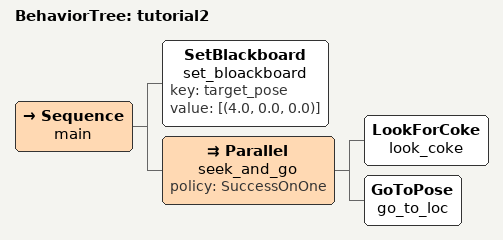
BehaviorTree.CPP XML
<root>
    <BehaviorTree ID="tutorial2">
        <Sequence name="main">
            <SetBlackboard name="set_bloackboard" key="target_pose" value="[(4.0, 0.0, 0.0)]"/>
            <Parallel name="seek_and_go" policy="SuccessOnOne">
                <LookForCoke name="look_coke"/>
                <GoToPose name="go_to_loc"/>
            </Parallel>
        </Sequence>
    </BehaviorTree>
</root>
